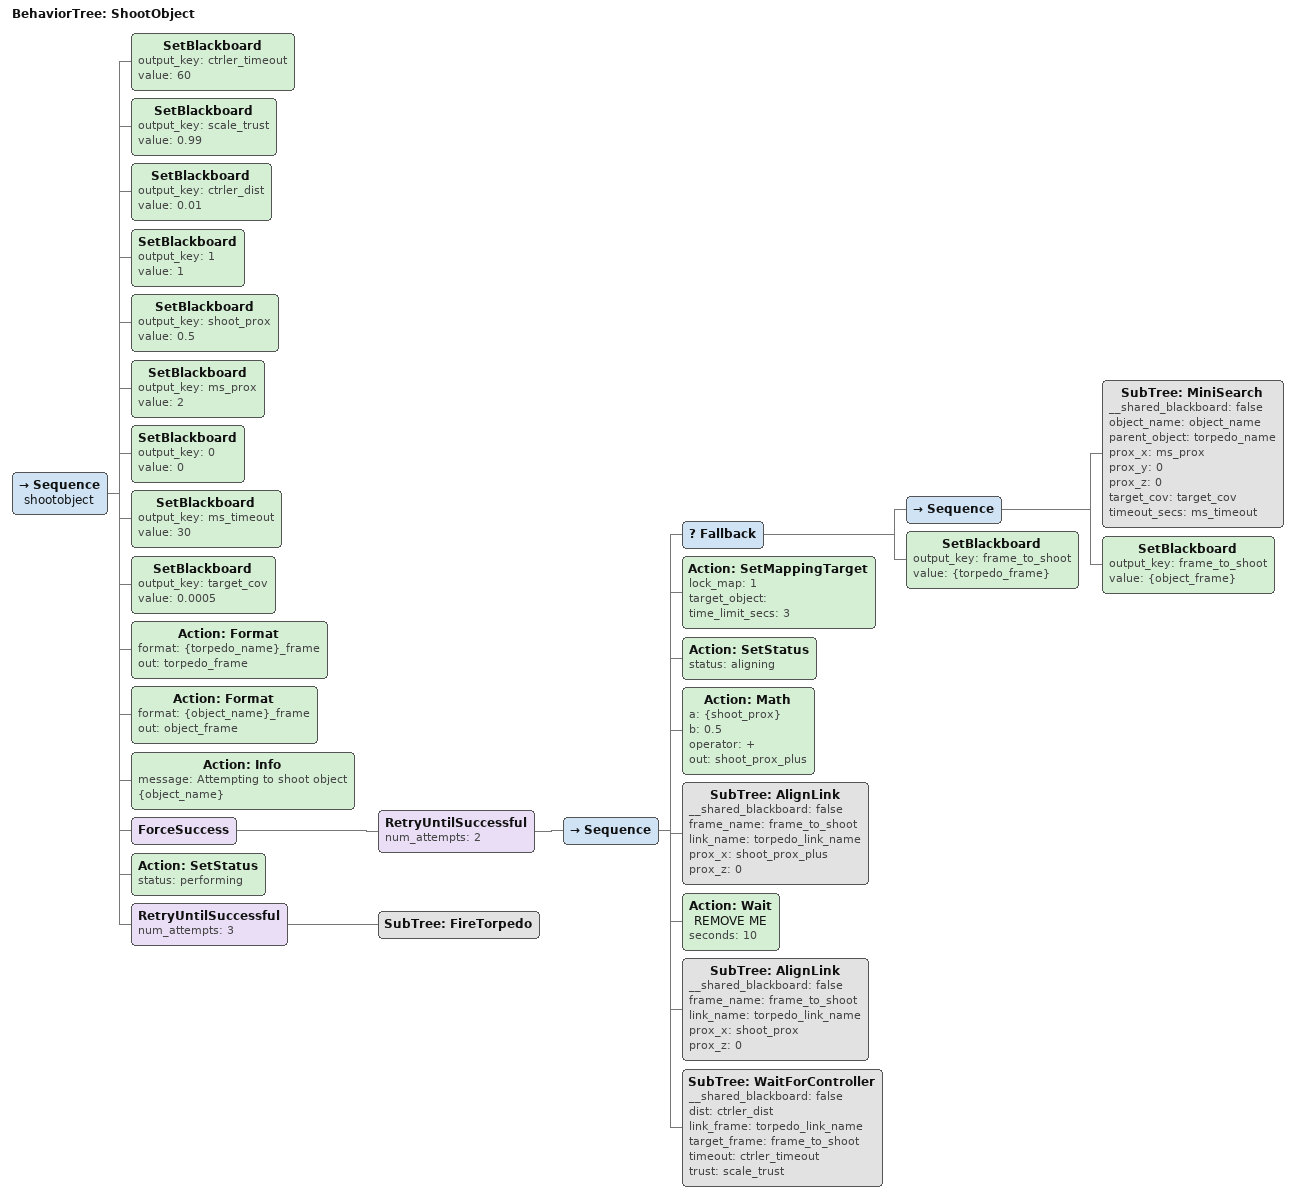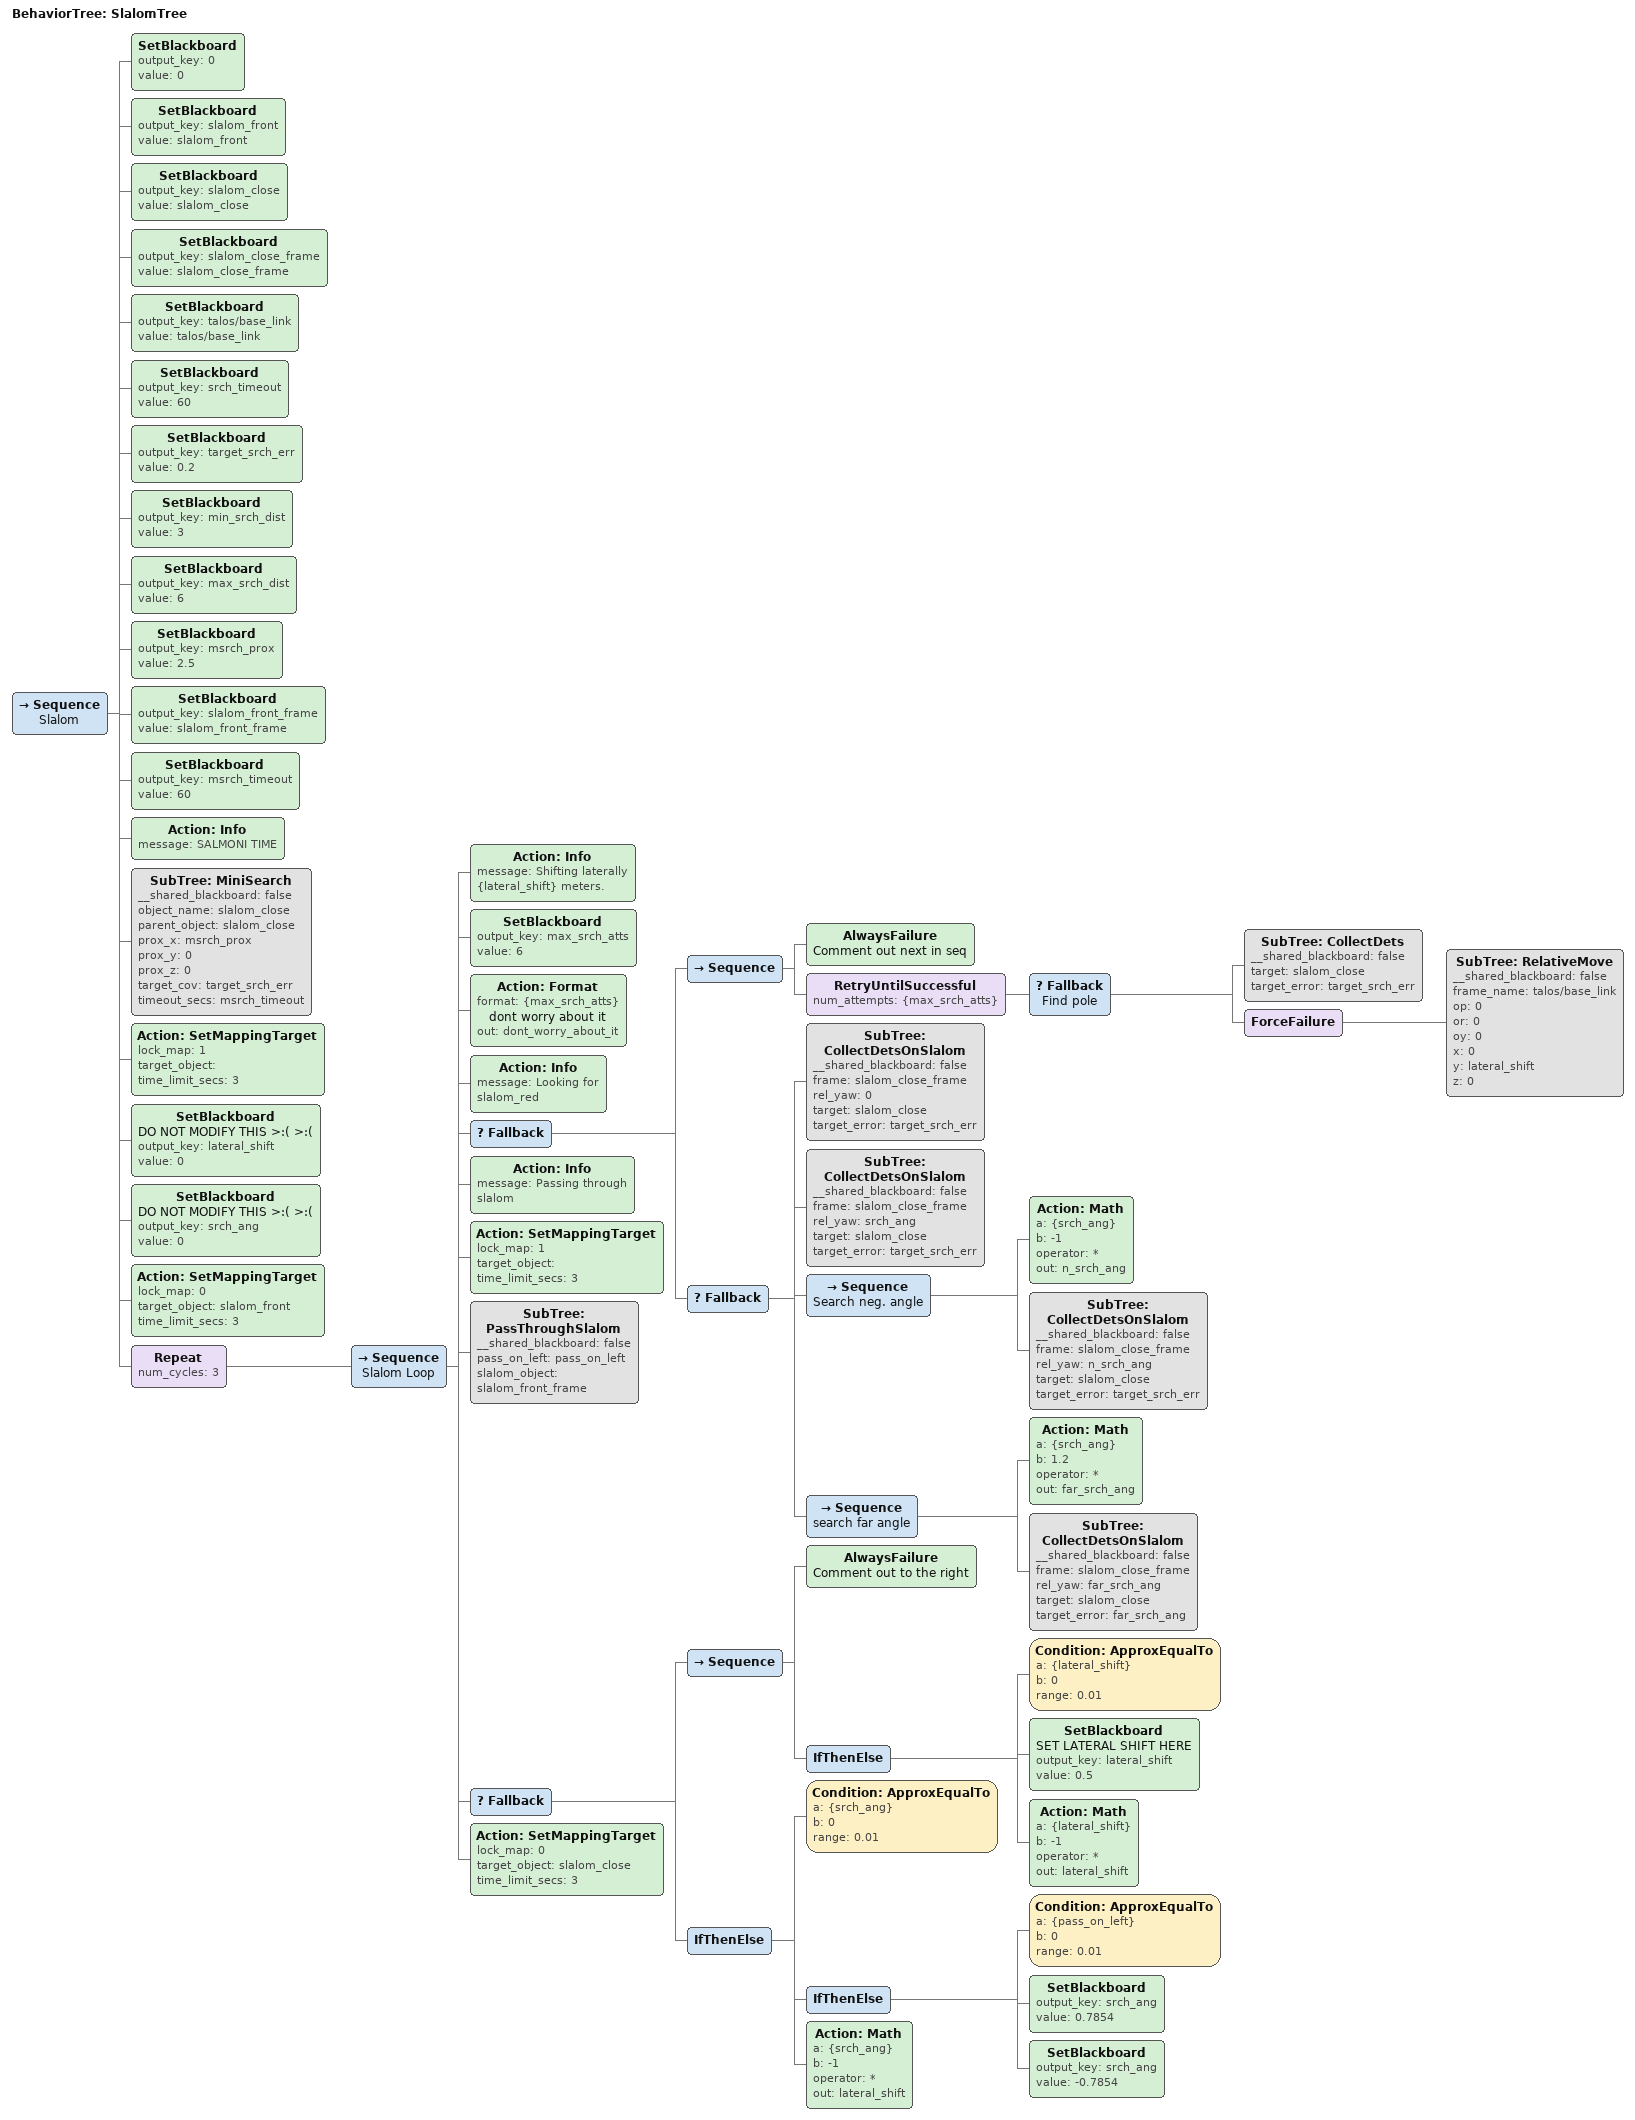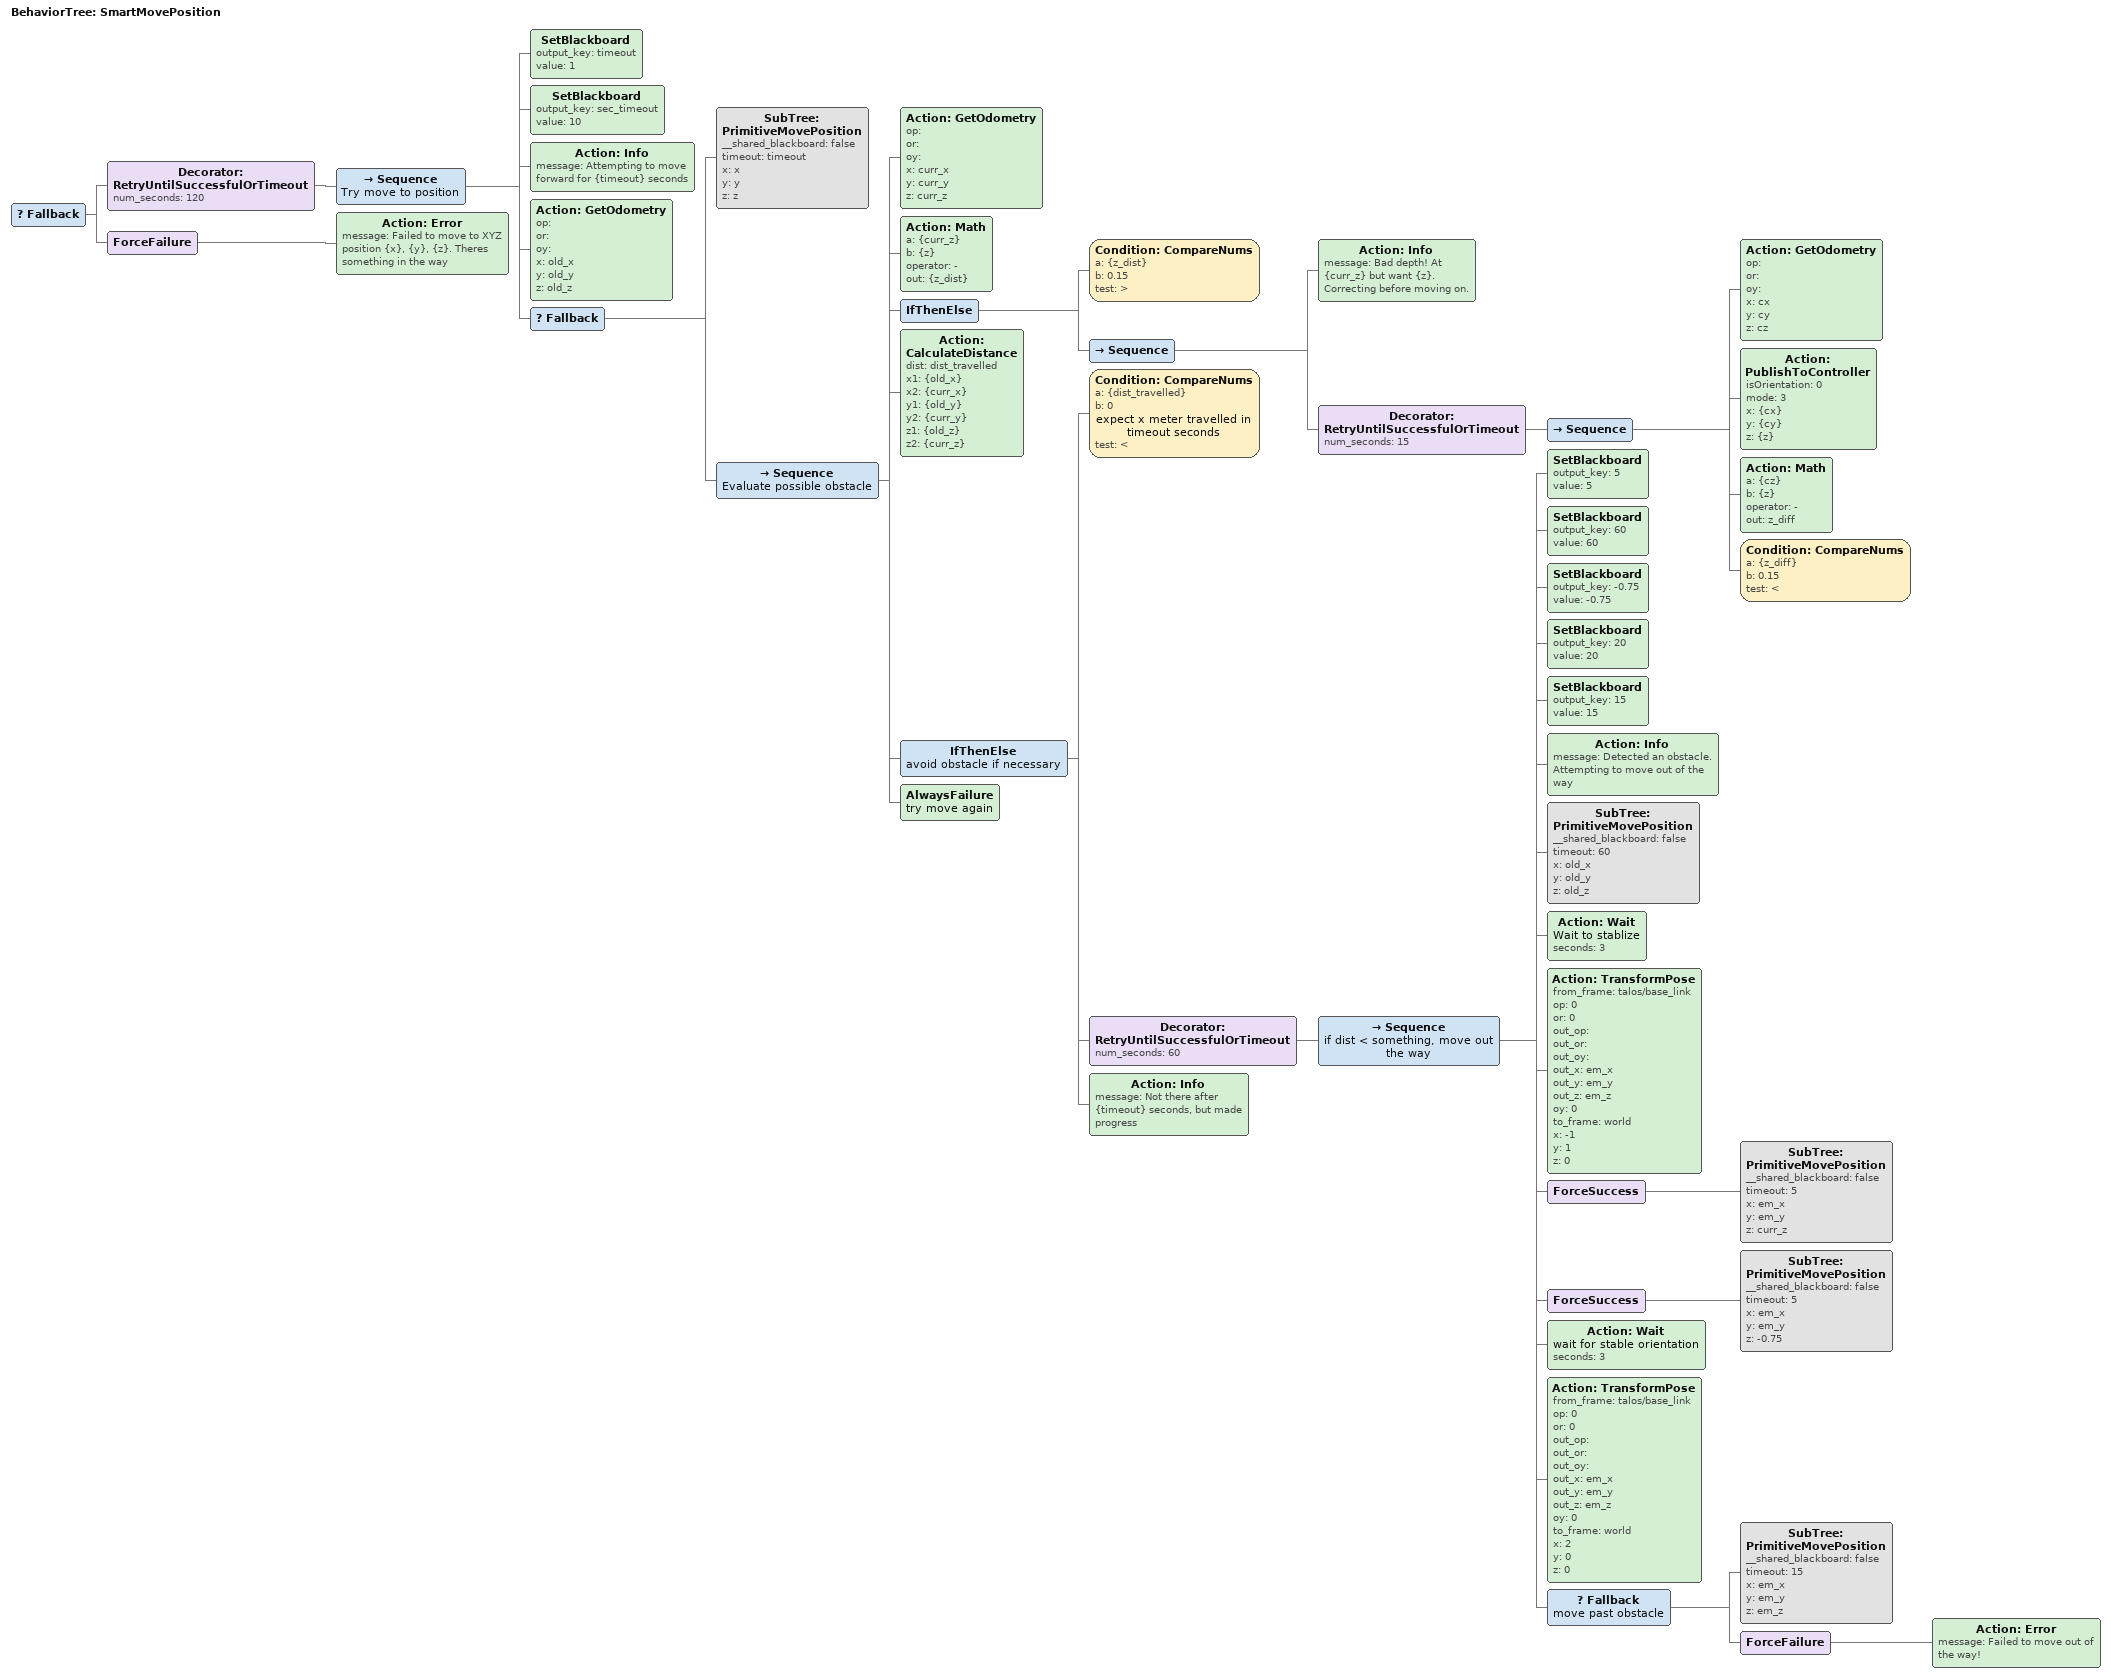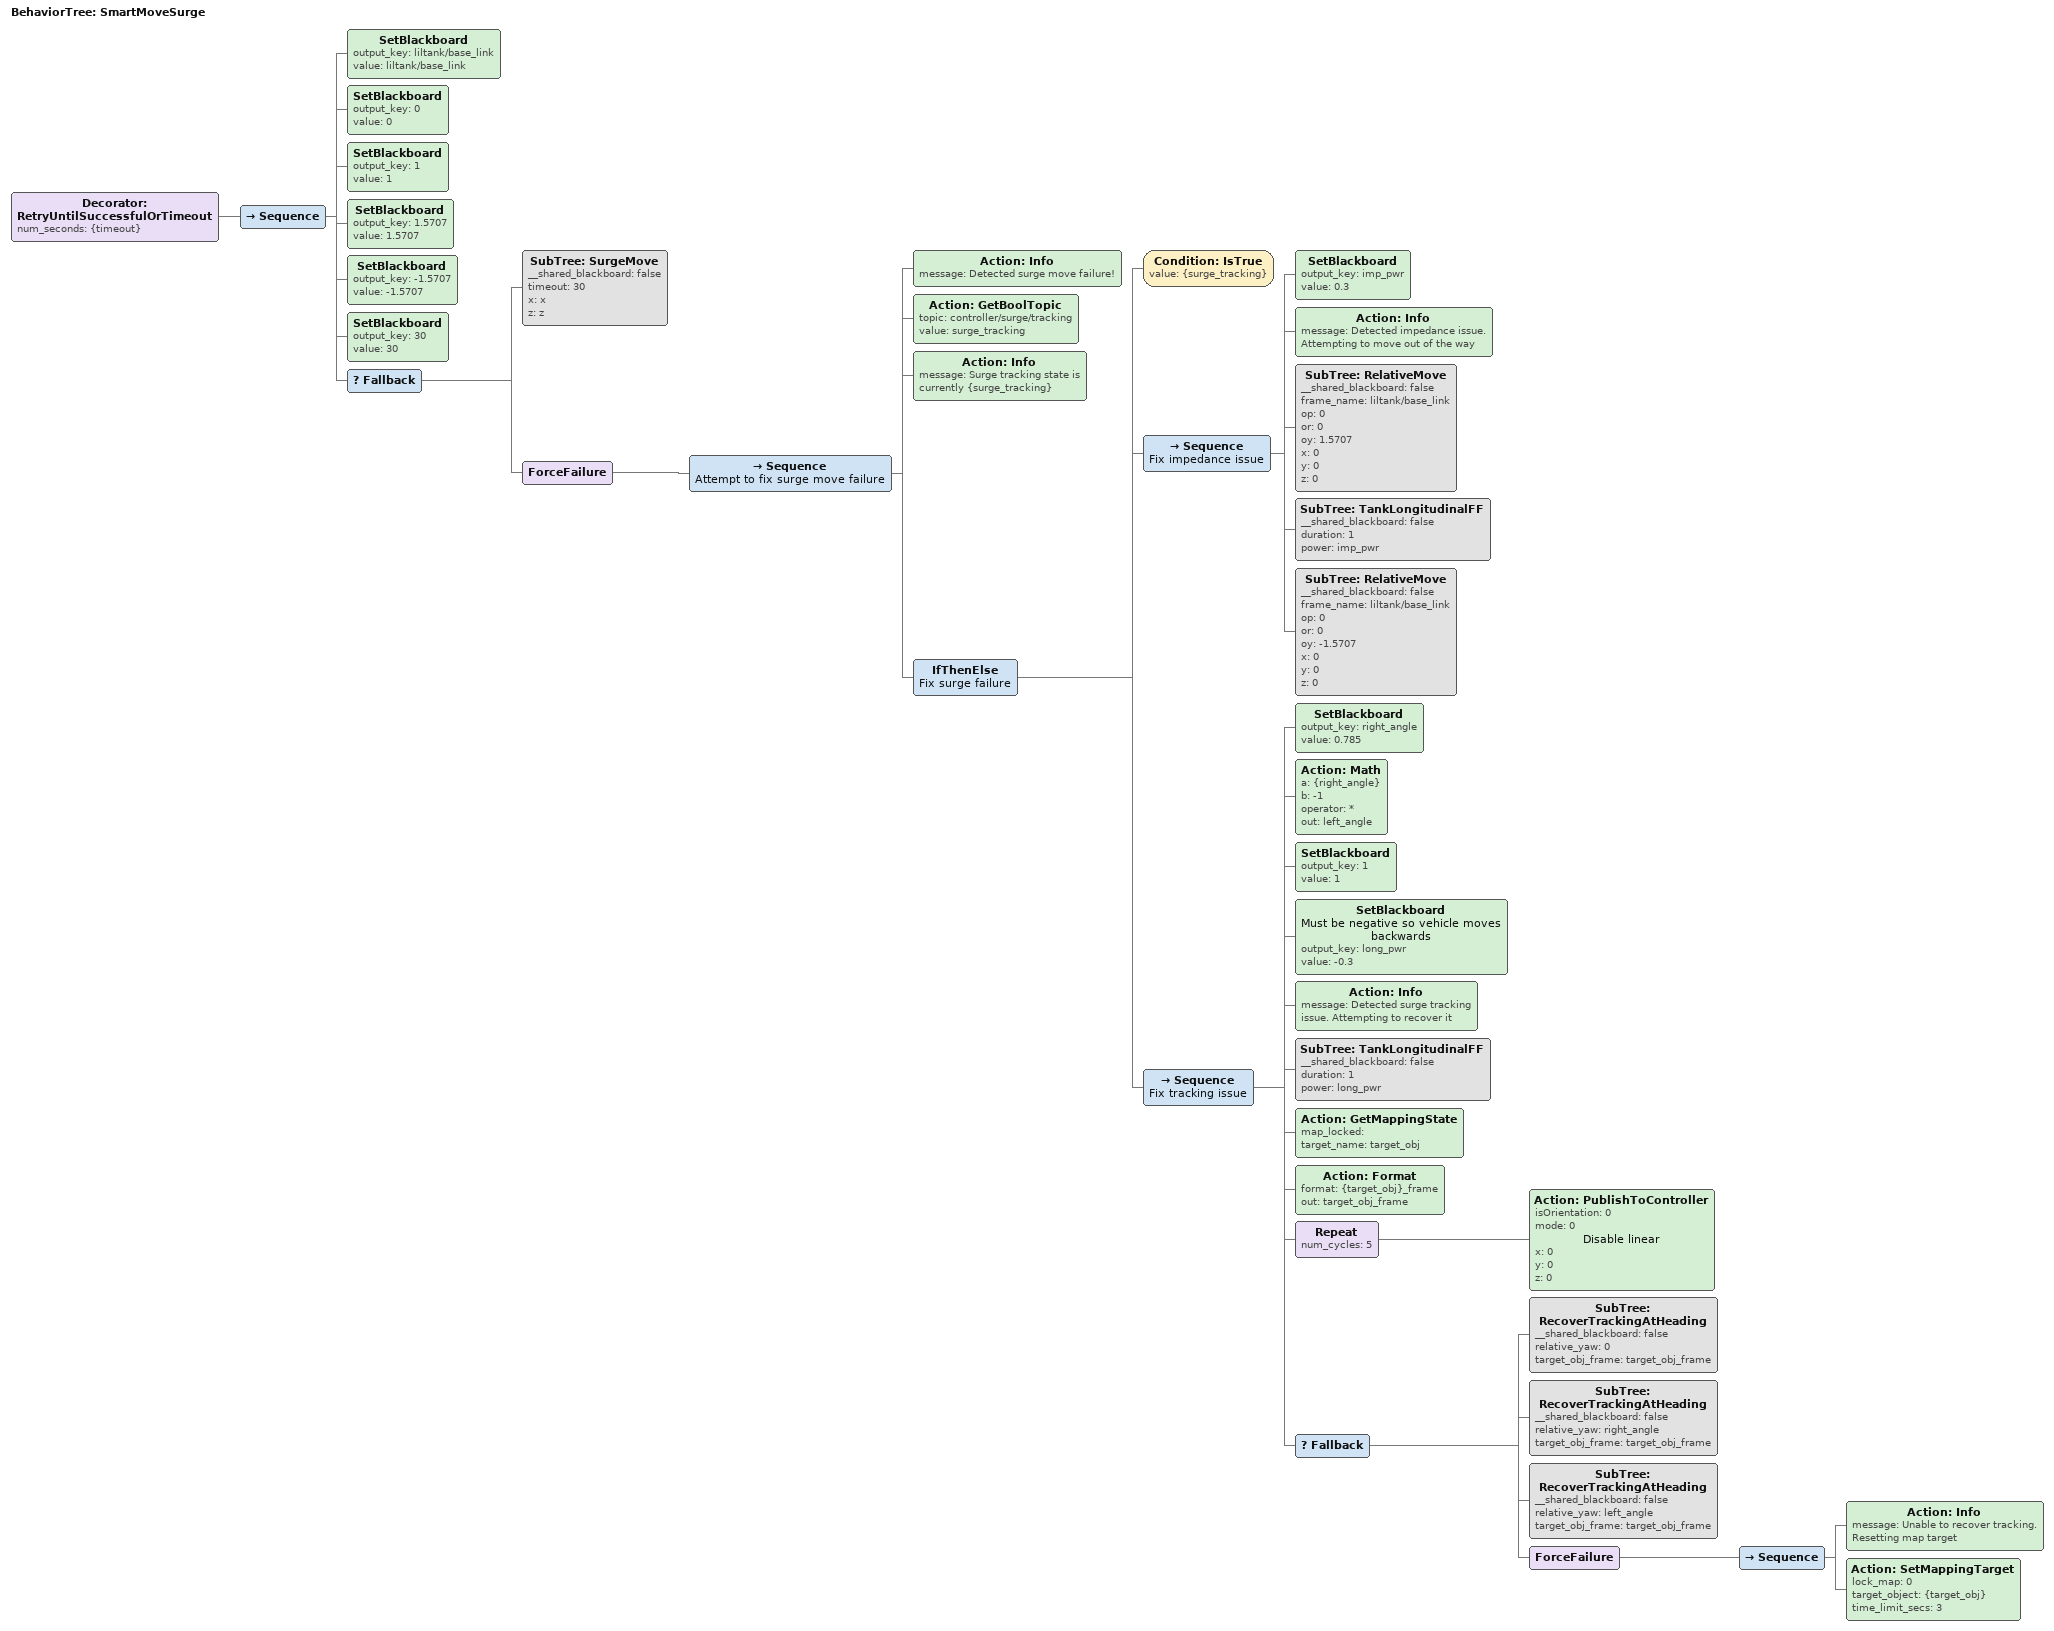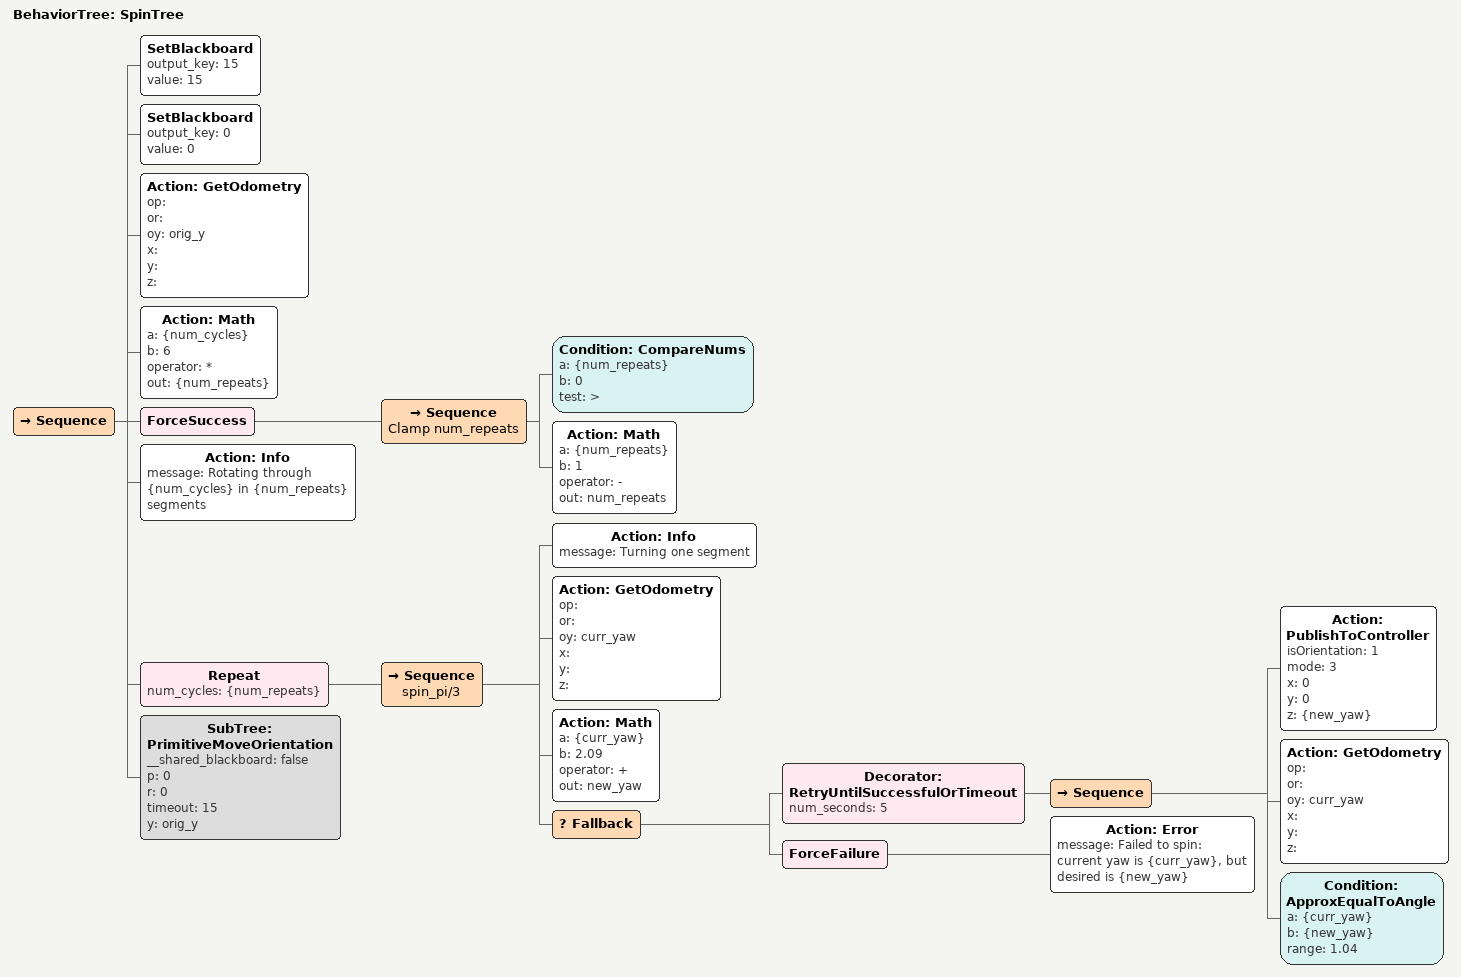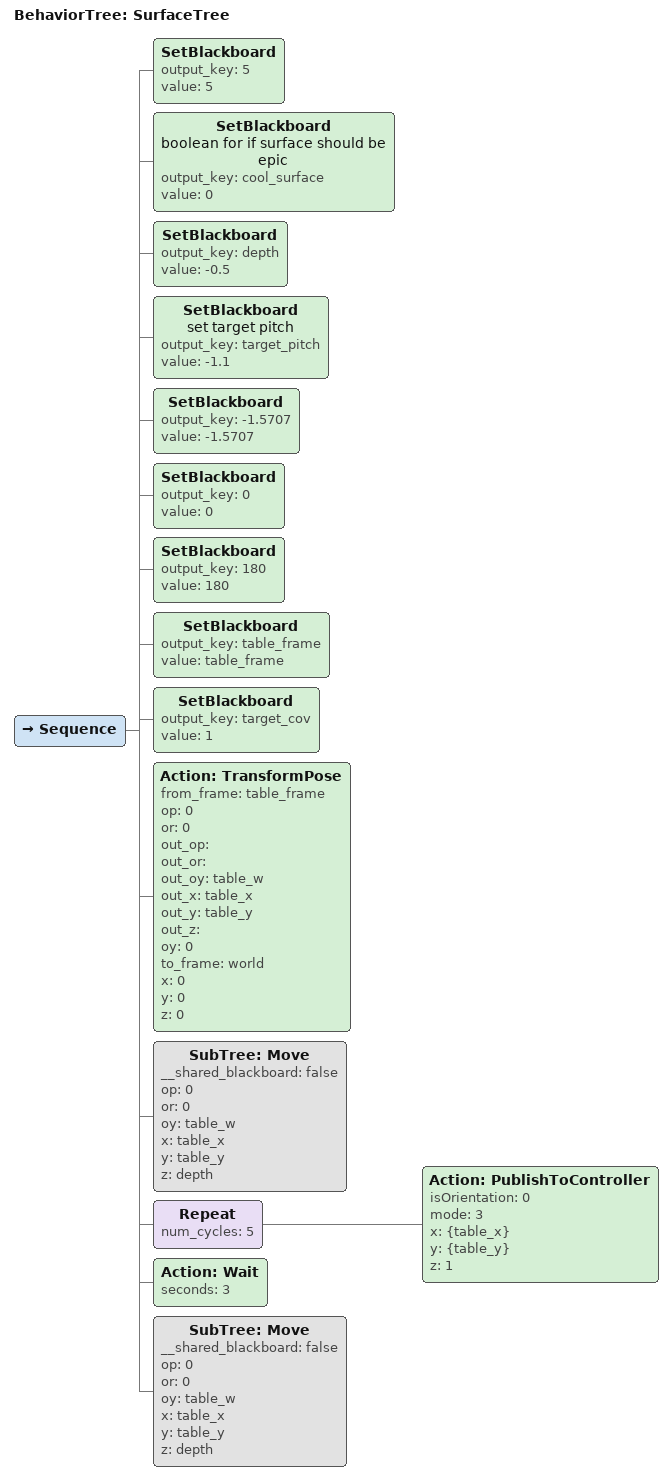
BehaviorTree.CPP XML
<BehaviorTree ID="ShootObject">
    <Sequence name="shootobject">
        <SetBlackboard output_key="ctrler_timeout" value="60"/>
        <SetBlackboard output_key="scale_trust" value="0.99"/>
        <SetBlackboard output_key="ctrler_dist" value="0.01"/>
        <SetBlackboard output_key="1" value="1"/>
        <SetBlackboard output_key="shoot_prox" value="0.5"/>
        <SetBlackboard output_key="ms_prox" value="2"/>
        <SetBlackboard output_key="0" value="0"/>
        <SetBlackboard output_key="ms_timeout" value="30"/>
        <SetBlackboard output_key="target_cov" value="0.0005"/>
        <Action ID="Format" format="{torpedo_name}_frame" out="torpedo_frame"/>
        <Action ID="Format" format="{object_name}_frame" out="object_frame"/>
        <Action ID="Info" message="Attempting to shoot object {object_name}"/>
        <ForceSuccess>
            <RetryUntilSuccessful num_attempts="2">
                <Sequence>
                    <Fallback>
                        <Sequence>
                            <SubTree ID="MiniSearch" __shared_blackboard="false" object_name="object_name" parent_object="torpedo_name" prox_x="ms_prox" prox_y="0" prox_z="0" target_cov="target_cov" timeout_secs="ms_timeout"/>
                            <SetBlackboard output_key="frame_to_shoot" value="{object_frame}"/>
                        </Sequence>
                        <SetBlackboard output_key="frame_to_shoot" value="{torpedo_frame}"/>
                    </Fallback>
                    <Action ID="SetMappingTarget" lock_map="1" target_object="" time_limit_secs="3"/>
                    <Action ID="SetStatus" status="aligning"/>
                    <Action ID="Math" a="{shoot_prox}" b="0.5" operator="+" out="shoot_prox_plus"/>
                    <SubTree ID="AlignLink" __shared_blackboard="false" frame_name="frame_to_shoot" link_name="torpedo_link_name" prox_x="shoot_prox_plus" prox_z="0"/>
                    <Action ID="Wait" name="REMOVE ME" seconds="10"/>
                    <SubTree ID="AlignLink" __shared_blackboard="false" frame_name="frame_to_shoot" link_name="torpedo_link_name" prox_x="shoot_prox" prox_z="0"/>
                    <SubTree ID="WaitForController" __shared_blackboard="false" dist="ctrler_dist" link_frame="torpedo_link_name" target_frame="frame_to_shoot" timeout="ctrler_timeout" trust="scale_trust"/>
                </Sequence>
            </RetryUntilSuccessful>
        </ForceSuccess>
        <Action ID="SetStatus" status="performing"/>
        <RetryUntilSuccessful num_attempts="3">
            <SubTree ID="FireTorpedo"/>
        </RetryUntilSuccessful>
    </Sequence>
</BehaviorTree>

<BehaviorTree ID="SlalomTree">
    <Sequence name="Slalom">
        <SetBlackboard output_key="0" value="0"/>
        <SetBlackboard output_key="slalom_front" value="slalom_front"/>
        <SetBlackboard output_key="slalom_close" value="slalom_close"/>
        <SetBlackboard output_key="slalom_close_frame" value="slalom_close_frame"/>
        <SetBlackboard output_key="talos/base_link" value="talos/base_link"/>
        <SetBlackboard output_key="srch_timeout" value="60"/>
        <SetBlackboard output_key="target_srch_err" value="0.2"/>
        <SetBlackboard output_key="min_srch_dist" value="3"/>
        <SetBlackboard output_key="max_srch_dist" value="6"/>
        <SetBlackboard output_key="msrch_prox" value="2.5"/>
        <SetBlackboard output_key="slalom_front_frame" value="slalom_front_frame"/>
        <SetBlackboard output_key="msrch_timeout" value="60"/>
        <Action ID="Info" message="SALMONI TIME"/>
        <SubTree ID="MiniSearch" __shared_blackboard="false" object_name="slalom_close" parent_object="slalom_close" prox_x="msrch_prox" prox_y="0" prox_z="0" target_cov="target_srch_err" timeout_secs="msrch_timeout"/>
        <Action ID="SetMappingTarget" lock_map="1" target_object="" time_limit_secs="3"/>
        <SetBlackboard name="DO NOT MODIFY THIS >:( >:(" output_key="lateral_shift" value="0"/>
        <SetBlackboard name="DO NOT MODIFY THIS >:( >:(" output_key="srch_ang" value="0"/>
        <Action ID="SetMappingTarget" lock_map="0" target_object="slalom_front" time_limit_secs="3"/>
        <Repeat num_cycles="3">
            <Sequence name="Slalom Loop">
                <Action ID="Info" message="Shifting laterally {lateral_shift} meters."/>
                <SetBlackboard output_key="max_srch_atts" value="6"/>
                <Action ID="Format" format="{max_srch_atts}" name="dont worry about it" out="dont_worry_about_it"/>
                <Action ID="Info" message="Looking for slalom_red"/>
                <Fallback>
                    <Sequence>
                        <AlwaysFailure name="Comment out next in seq"/>
                        <RetryUntilSuccessful num_attempts="{max_srch_atts}">
                            <Fallback name="Find pole">
                                <SubTree ID="CollectDets" __shared_blackboard="false" target="slalom_close" target_error="target_srch_err"/>
                                <ForceFailure>
                                    <SubTree ID="RelativeMove" __shared_blackboard="false" frame_name="talos/base_link" op="0" or="0" oy="0" x="0" y="lateral_shift" z="0"/>
                                </ForceFailure>
                            </Fallback>
                        </RetryUntilSuccessful>
                    </Sequence>
                    <Fallback>
                        <SubTree ID="CollectDetsOnSlalom" __shared_blackboard="false" frame="slalom_close_frame" rel_yaw="0" target="slalom_close" target_error="target_srch_err"/>
                        <SubTree ID="CollectDetsOnSlalom" __shared_blackboard="false" frame="slalom_close_frame" rel_yaw="srch_ang" target="slalom_close" target_error="target_srch_err"/>
                        <Sequence name="Search neg. angle">
                            <Action ID="Math" a="{srch_ang}" b="-1" operator="*" out="n_srch_ang"/>
                            <SubTree ID="CollectDetsOnSlalom" __shared_blackboard="false" frame="slalom_close_frame" rel_yaw="n_srch_ang" target="slalom_close" target_error="target_srch_err"/>
                        </Sequence>
                        <Sequence name="search far angle">
                            <Action ID="Math" a="{srch_ang}" b="1.2" operator="*" out="far_srch_ang"/>
                            <SubTree ID="CollectDetsOnSlalom" __shared_blackboard="false" frame="slalom_close_frame" rel_yaw="far_srch_ang" target="slalom_close" target_error="far_srch_ang"/>
                        </Sequence>
                    </Fallback>
                </Fallback>
                <Action ID="Info" message="Passing through slalom"/>
                <Action ID="SetMappingTarget" lock_map="1" target_object="" time_limit_secs="3"/>
                <SubTree ID="PassThroughSlalom" __shared_blackboard="false" pass_on_left="pass_on_left" slalom_object="slalom_front_frame"/>
                <Fallback>
                    <Sequence>
                        <AlwaysFailure name="Comment out to the right"/>
                        <IfThenElse>
                            <Condition ID="ApproxEqualTo" a="{lateral_shift}" b="0" range="0.01"/>
                            <SetBlackboard name="SET LATERAL SHIFT HERE" output_key="lateral_shift" value="0.5"/>
                            <Action ID="Math" a="{lateral_shift}" b="-1" operator="*" out="lateral_shift"/>
                        </IfThenElse>
                    </Sequence>
                    <IfThenElse>
                        <Condition ID="ApproxEqualTo" a="{srch_ang}" b="0" range="0.01"/>
                        <IfThenElse>
                            <Condition ID="ApproxEqualTo" a="{pass_on_left}" b="0" range="0.01"/>
                            <SetBlackboard output_key="srch_ang" value="0.7854"/>
                            <SetBlackboard output_key="srch_ang" value="-0.7854"/>
                        </IfThenElse>
                        <Action ID="Math" a="{srch_ang}" b="-1" operator="*" out="lateral_shift"/>
                    </IfThenElse>
                </Fallback>
                <Action ID="SetMappingTarget" lock_map="0" target_object="slalom_close" time_limit_secs="3"/>
            </Sequence>
        </Repeat>
    </Sequence>
</BehaviorTree>

<BehaviorTree ID="SmartMovePosition">
    <Fallback>
        <Decorator ID="RetryUntilSuccessfulOrTimeout" num_seconds="120">
            <Sequence name="Try move to position">
                <SetBlackboard output_key="timeout" value="1"/>
                <SetBlackboard output_key="sec_timeout" value="10"/>
                <Action ID="Info" message="Attempting to move forward for {timeout} seconds"/>
                <Action ID="GetOdometry" op="" or="" oy="" x="old_x" y="old_y" z="old_z"/>
                <Fallback>
                    <SubTree ID="PrimitiveMovePosition" __shared_blackboard="false" timeout="timeout" x="x" y="y" z="z"/>
                    <Sequence name="Evaluate possible obstacle">
                        <Action ID="GetOdometry" op="" or="" oy="" x="curr_x" y="curr_y" z="curr_z"/>
                        <Action ID="Math" a="{curr_z}" b="{z}" operator="-" out="{z_dist}"/>
                        <IfThenElse>
                            <Condition ID="CompareNums" a="{z_dist}" b="0.15" test=">"/>
                            <Sequence>
                                <Action ID="Info" message="Bad depth! At {curr_z} but want {z}. Correcting before moving on."/>
                                <Decorator ID="RetryUntilSuccessfulOrTimeout" num_seconds="15">
                                    <Sequence>
                                        <Action ID="GetOdometry" op="" or="" oy="" x="cx" y="cy" z="cz"/>
                                        <Action ID="PublishToController" isOrientation="0" mode="3" x="{cx}" y="{cy}" z="{z}"/>
                                        <Action ID="Math" a="{cz}" b="{z}" operator="-" out="z_diff"/>
                                        <Condition ID="CompareNums" a="{z_diff}" b="0.15" test="&lt;"/>
                                    </Sequence>
                                </Decorator>
                            </Sequence>
                        </IfThenElse>
                        <Action ID="CalculateDistance" dist="dist_travelled" x1="{old_x}" x2="{curr_x}" y1="{old_y}" y2="{curr_y}" z1="{old_z}" z2="{curr_z}"/>
                        <IfThenElse name="avoid obstacle if necessary">
                            <Condition ID="CompareNums" a="{dist_travelled}" b="0" name="expect x meter travelled in timeout seconds" test="&lt;"/>
                            <Decorator ID="RetryUntilSuccessfulOrTimeout" num_seconds="60">
                                <Sequence name="if dist &lt; something, move out the way">
                                    <SetBlackboard output_key="5" value="5"/>
                                    <SetBlackboard output_key="60" value="60"/>
                                    <SetBlackboard output_key="-0.75" value="-0.75"/>
                                    <SetBlackboard output_key="20" value="20"/>
                                    <SetBlackboard output_key="15" value="15"/>
                                    <Action ID="Info" message="Detected an obstacle. Attempting to move out of the way"/>
                                    <SubTree ID="PrimitiveMovePosition" __shared_blackboard="false" timeout="60" x="old_x" y="old_y" z="old_z"/>
                                    <Action ID="Wait" name="Wait to stablize" seconds="3"/>
                                    <Action ID="TransformPose" from_frame="talos/base_link" op="0" or="0" out_op="" out_or="" out_oy="" out_x="em_x" out_y="em_y" out_z="em_z" oy="0" to_frame="world" x="-1" y="1" z="0"/>
                                    <ForceSuccess>
                                        <SubTree ID="PrimitiveMovePosition" __shared_blackboard="false" timeout="5" x="em_x" y="em_y" z="curr_z"/>
                                    </ForceSuccess>
                                    <ForceSuccess>
                                        <SubTree ID="PrimitiveMovePosition" __shared_blackboard="false" timeout="5" x="em_x" y="em_y" z="-0.75"/>
                                    </ForceSuccess>
                                    <Action ID="Wait" name="wait for stable orientation" seconds="3"/>
                                    <Action ID="TransformPose" from_frame="talos/base_link" op="0" or="0" out_op="" out_or="" out_oy="" out_x="em_x" out_y="em_y" out_z="em_z" oy="0" to_frame="world" x="2" y="0" z="0"/>
                                    <Fallback name="move past obstacle">
                                        <SubTree ID="PrimitiveMovePosition" __shared_blackboard="false" timeout="15" x="em_x" y="em_y" z="em_z"/>
                                        <ForceFailure>
                                            <Action ID="Error" message="Failed to move out of the way!"/>
                                        </ForceFailure>
                                    </Fallback>
                                </Sequence>
                            </Decorator>
                            <Action ID="Info" message="Not there after {timeout} seconds, but made progress"/>
                        </IfThenElse>
                        <AlwaysFailure name="try move again"/>
                    </Sequence>
                </Fallback>
            </Sequence>
        </Decorator>
        <ForceFailure>
            <Action ID="Error" message="Failed to move to XYZ position {x}, {y}, {z}. Theres something in the way"/>
        </ForceFailure>
    </Fallback>
</BehaviorTree>

<BehaviorTree ID="SmartMoveSurge">
    <Decorator ID="RetryUntilSuccessfulOrTimeout" num_seconds="{timeout}">
        <Sequence>
            <SetBlackboard output_key="liltank/base_link" value="liltank/base_link"/>
            <SetBlackboard output_key="0" value="0"/>
            <SetBlackboard output_key="1" value="1"/>
            <SetBlackboard output_key="1.5707" value="1.5707"/>
            <SetBlackboard output_key="-1.5707" value="-1.5707"/>
            <SetBlackboard output_key="30" value="30"/>
            <Fallback>
                <SubTree ID="SurgeMove" __shared_blackboard="false" timeout="30" x="x" z="z"/>
                <ForceFailure>
                    <Sequence name="Attempt to fix surge move failure">
                        <Action ID="Info" message="Detected surge move failure!"/>
                        <Action ID="GetBoolTopic" topic="controller/surge/tracking" value="surge_tracking"/>
                        <Action ID="Info" message="Surge tracking state is currently {surge_tracking}"/>
                        <IfThenElse name="Fix surge failure">
                            <Condition ID="IsTrue" value="{surge_tracking}"/>
                            <Sequence name="Fix impedance issue">
                                <SetBlackboard output_key="imp_pwr" value="0.3"/>
                                <Action ID="Info" message="Detected impedance issue. Attempting to move out of the way"/>
                                <SubTree ID="RelativeMove" __shared_blackboard="false" frame_name="liltank/base_link" op="0" or="0" oy="1.5707" x="0" y="0" z="0"/>
                                <SubTree ID="TankLongitudinalFF" __shared_blackboard="false" duration="1" power="imp_pwr"/>
                                <SubTree ID="RelativeMove" __shared_blackboard="false" frame_name="liltank/base_link" op="0" or="0" oy="-1.5707" x="0" y="0" z="0"/>
                            </Sequence>
                            <Sequence name="Fix tracking issue">
                                <SetBlackboard output_key="right_angle" value="0.785"/>
                                <Action ID="Math" a="{right_angle}" b="-1" operator="*" out="left_angle"/>
                                <SetBlackboard output_key="1" value="1"/>
                                <SetBlackboard name="Must be negative so vehicle moves backwards" output_key="long_pwr" value="-0.3"/>
                                <Action ID="Info" message="Detected surge tracking issue. Attempting to recover it"/>
                                <SubTree ID="TankLongitudinalFF" __shared_blackboard="false" duration="1" power="long_pwr"/>
                                <Action ID="GetMappingState" map_locked="" target_name="target_obj"/>
                                <Action ID="Format" format="{target_obj}_frame" out="target_obj_frame"/>
                                <Repeat num_cycles="5">
                                    <Action ID="PublishToController" isOrientation="0" mode="0" name="Disable linear" x="0" y="0" z="0"/>
                                </Repeat>
                                <Fallback>
                                    <SubTree ID="RecoverTrackingAtHeading" __shared_blackboard="false" relative_yaw="0" target_obj_frame="target_obj_frame"/>
                                    <SubTree ID="RecoverTrackingAtHeading" __shared_blackboard="false" relative_yaw="right_angle" target_obj_frame="target_obj_frame"/>
                                    <SubTree ID="RecoverTrackingAtHeading" __shared_blackboard="false" relative_yaw="left_angle" target_obj_frame="target_obj_frame"/>
                                    <ForceFailure>
                                        <Sequence>
                                            <Action ID="Info" message="Unable to recover tracking. Resetting map target"/>
                                            <Action ID="SetMappingTarget" lock_map="0" target_object="{target_obj}" time_limit_secs="3"/>
                                        </Sequence>
                                    </ForceFailure>
                                </Fallback>
                            </Sequence>
                        </IfThenElse>
                    </Sequence>
                </ForceFailure>
            </Fallback>
        </Sequence>
    </Decorator>
</BehaviorTree>

<BehaviorTree ID="SpinTree">
    <Sequence>
        <SetBlackboard output_key="15" value="15"/>
        <SetBlackboard output_key="0" value="0"/>
        <Action ID="GetOdometry" op="" or="" oy="orig_y" x="" y="" z=""/>
        <Action ID="Math" a="{num_cycles}" b="6" operator="*" out="{num_repeats}"/>
        <ForceSuccess>
            <Sequence name="Clamp num_repeats">
                <Condition ID="CompareNums" a="{num_repeats}" b="0" test=">"/>
                <Action ID="Math" a="{num_repeats}" b="1" operator="-" out="num_repeats"/>
            </Sequence>
        </ForceSuccess>
        <Action ID="Info" message="Rotating through {num_cycles} in {num_repeats} segments"/>
        <Repeat num_cycles="{num_repeats}">
            <Sequence name="spin_pi/3">
                <Action ID="Info" message="Turning one segment"/>
                <Action ID="GetOdometry" op="" or="" oy="curr_yaw" x="" y="" z=""/>
                <Action ID="Math" a="{curr_yaw}" b="2.09" operator="+" out="new_yaw"/>
                <Fallback>
                    <Decorator ID="RetryUntilSuccessfulOrTimeout" num_seconds="5">
                        <Sequence>
                            <Action ID="PublishToController" isOrientation="1" mode="3" x="0" y="0" z="{new_yaw}"/>
                            <Action ID="GetOdometry" op="" or="" oy="curr_yaw" x="" y="" z=""/>
                            <Condition ID="ApproxEqualToAngle" a="{curr_yaw}" b="{new_yaw}" range="1.04"/>
                        </Sequence>
                    </Decorator>
                    <ForceFailure>
                        <Action ID="Error" message="Failed to spin: current yaw is {curr_yaw}, but desired is {new_yaw}"/>
                    </ForceFailure>
                </Fallback>
            </Sequence>
        </Repeat>
        <SubTree ID="PrimitiveMoveOrientation" __shared_blackboard="false" p="0" r="0" timeout="15" y="orig_y"/>
    </Sequence>
</BehaviorTree>

<BehaviorTree ID="SurfaceTree">
    <Sequence>
        <SetBlackboard output_key="5" value="5"/>
        <SetBlackboard name="boolean for if surface should be epic" output_key="cool_surface" value="0"/>
        <SetBlackboard output_key="depth" value="-0.5"/>
        <SetBlackboard name="set target pitch" output_key="target_pitch" value="-1.1"/>
        <SetBlackboard output_key="-1.5707" value="-1.5707"/>
        <SetBlackboard output_key="0" value="0"/>
        <SetBlackboard output_key="180" value="180"/>
        <SetBlackboard output_key="table_frame" value="table_frame"/>
        <SetBlackboard output_key="target_cov" value="1"/>
        <Action ID="TransformPose" from_frame="table_frame" op="0" or="0" out_op="" out_or="" out_oy="table_w" out_x="table_x" out_y="table_y" out_z="" oy="0" to_frame="world" x="0" y="0" z="0"/>
        <SubTree ID="Move" __shared_blackboard="false" op="0" or="0" oy="table_w" x="table_x" y="table_y" z="depth"/>
        <Repeat num_cycles="5">
            <Action ID="PublishToController" isOrientation="0" mode="3" x="{table_x}" y="{table_y}" z="1"/>
        </Repeat>
        <Action ID="Wait" seconds="3"/>
        <SubTree ID="Move" __shared_blackboard="false" op="0" or="0" oy="table_w" x="table_x" y="table_y" z="depth"/>
    </Sequence>
</BehaviorTree>
